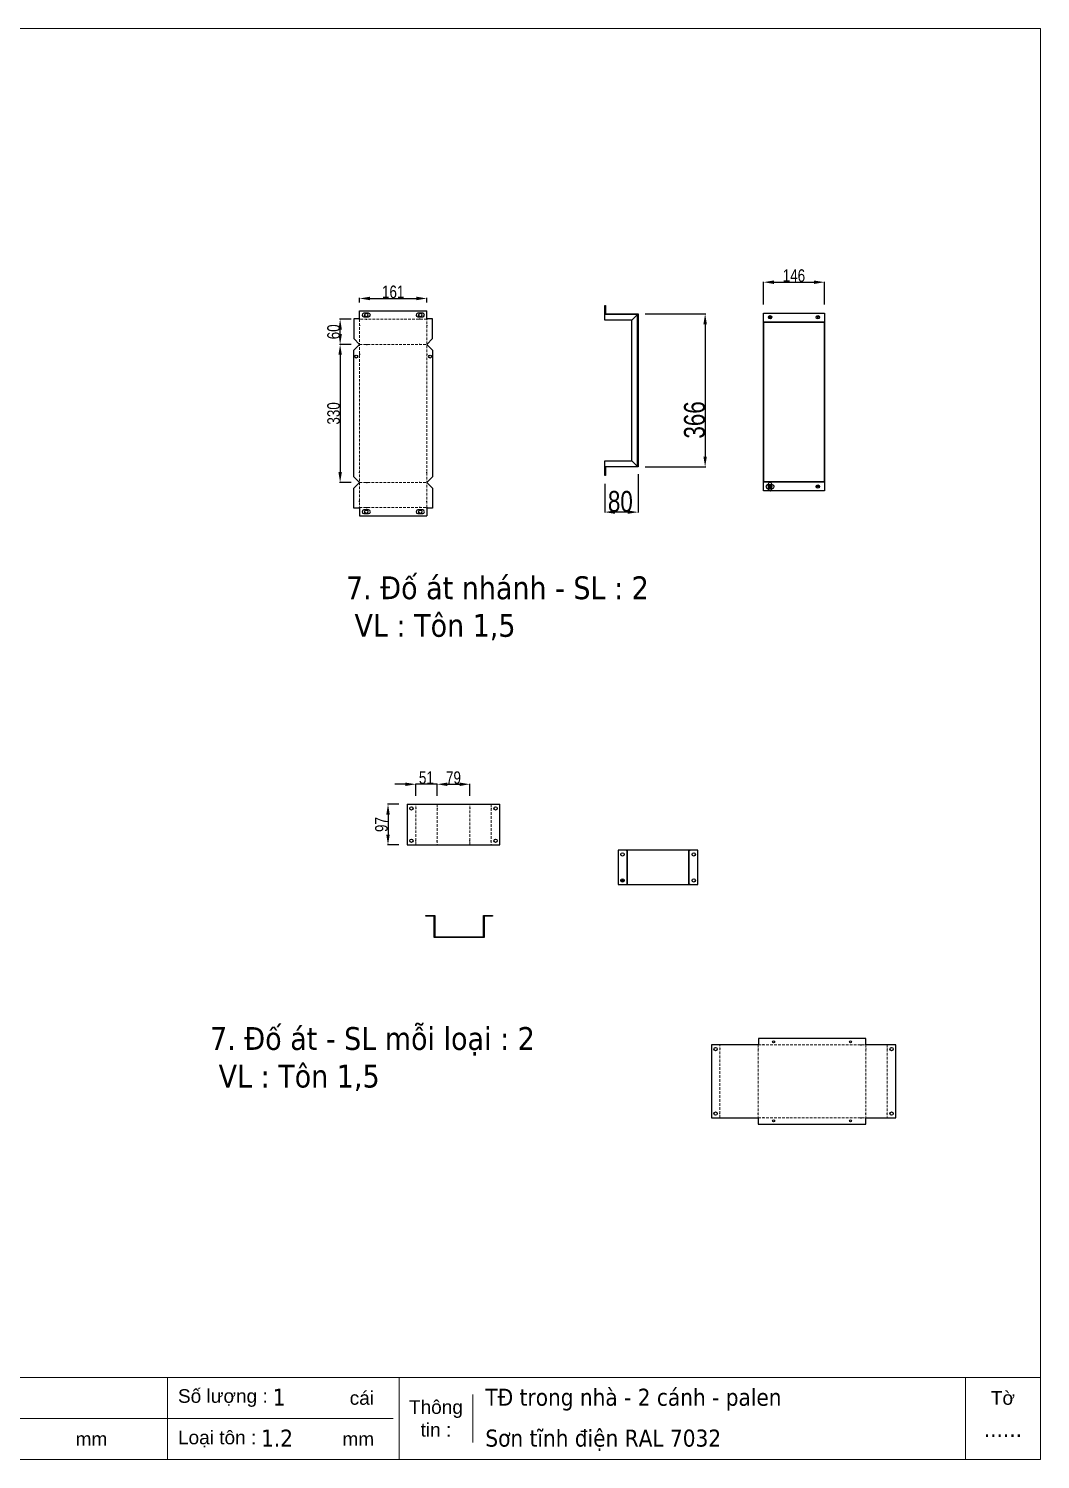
# Model space of a CAD drawing. Header units: inches. Extents: x 21 to 136330, y 8 to 58290.
# Drawn here: x 125405 to 127824, y 22848 to 26270 of the extents above; entities that cross this region are included whole.
import ezdxf
from ezdxf.enums import TextEntityAlignment as Align

# ---------------------------------------------------------------- set-up
doc = ezdxf.new("R2010")
doc.units = ezdxf.units.IN
doc.header["$MEASUREMENT"] = 0
doc.linetypes.add('HIDDEN', pattern=[9.525, 6.35, -3.175])
for name, color, linetype in [('0 KHUNG KT01', 7, 'Continuous'), ('@.0.DM. NÉT CHÍNH', 7, 'Continuous'), ('@.DM. ĐIỂM DẤU', 1, 'Continuous'), ('CNC', 7, 'Continuous')]:
    doc.layers.add(name, color=color, linetype=linetype)
doc.layers.add('0 TĂNG CỨNG', color=7, linetype='Continuous', lineweight=15)
doc.layers.add('@.0.DM. NÉT ĐỨT', color=8, linetype='HIDDEN', lineweight=9)
for name, color, linetype, transparency in [('@.0.DM. KÍCH THƯỚC', 8, 'Continuous', 0.2), ('@.0.DM. KÍCH THƯỚC @ 1', 8, 'Continuous', 0.2), ('@.DM. KÍCH THƯỚC', 8, 'Continuous', 0.2), ('@.DM. KÍCH THƯỚC @ 1', 8, 'Continuous', 0.2)]:
    doc.layers.add(name, color=color, linetype=linetype, transparency=transparency)
doc.styles.add('ARIAL', font='arial.ttf')
doc.styles.add('Note Text (ISO)', font='tahoma.ttf')
doc.styles.add('roman', font='roman.shx', dxfattribs={"width": 0.8})
doc.styles.add('Tahoma (Input Text)', font='tahoma.ttf')
doc.dimstyles.new('Kích thước Duy Mạnh', dxfattribs={"dimtxt": 30, "dimasz": 25, "dimexe": 1.25, "dimexo": 20, "dimtad": 1, "dimdec": 1, "dimtxsty": 'roman', "dimcen": 2.5, "dimclrd": 8, "dimclre": 8, "dimclrt": 2, "dimadec": 0, "dimazin": 0, "dimtfac": 1, "dimtdec": 1, "dimtix": 1, "dimtmove": 0, "dimatfit": 3, "dimfxl": 1, "dimtfillclr": 1, "dimarcsym": 0})

# ---------------------------------------------------------------- blocks, each defined once
blk = doc.blocks.new('KHUNG KT1')
at = {"color": 7}
for p, q in [((7128, -4752), (0, -4752)), ((2294.1, -4752), (2294.1, -5040)), ((4052.8, -4752), (4052.8, -5040)), ((4868.8, -4752), (4868.8, -5040)), ((6864, -4752), (6864, -5040)), ((5128.7, -4812), (5128.7, -4980)), ((4848, -4896), (0, -4896))]:
    blk.add_line(p, q, dxfattribs=at)
blk.add_lwpolyline([(0, 0), (7128, 0), (7128, -5040), (0, -5040)], close=True, dxfattribs=at)
at = {"layer": '0 KHUNG KT01'}
for p, q in [((1077.9, -4752), (1077.9, -4896)), ((476.3, -4896), (476.3, -5040)), ((1385.1, -4896), (1385.1, -5040))]:
    blk.add_line(p, q, dxfattribs=at)
at = {"color": 2, "char_height": 48, "style": 'ARIAL'}
for s, insert, width, attachment_point in [('  Tên sản phẩm :', (2299.1, -4824), 2202.321, 4), ('  Số lượng :', (4052.8, -4824), 2202.321, 4), ('  Thiết kế :', (0, -4824), 2202.321, 4), ('  Khách hàng :', (1066.9, -4824), 2202.321, 4), ('cái', (4695, -4824), 2202.321, 4), ('Thông\\Ptin :', (4998.8, -4896), 259.945, 5), ('Tờ', (6996, -4824), 264, 5), ('  Nhận đơn :', (451.9, -4968), 2202.321, 4), ('  Giao hàng :', (1356.7, -4968), 2202.321, 4), ('  Loại tôn :', (4052.8, -4968), 2202.321, 4), ('CNC:', (18.2, -4968), 2202.321, 4), ('  Kích thước :', (2307, -4968), 2202.321, 4), ('mm', (3729.5, -4968), 2202.321, 4), ('mm', (4669.3, -4968), 2202.321, 4)]:
    blk.add_mtext(s, dxfattribs=dict(at, insert=insert, width=width, attachment_point=attachment_point))
at = {"color": 1, "style": 'Tahoma (Input Text)', "flags": 8}
for tag, p in [('#03', (1514.7, -4846.3)), ('#01', (328.9, -4851.1)), ('#05', (2819, -4851.1)), ('#07', (4424, -4851.1)), ('#09', (5172.9, -4851.1)), ('#02', (189.8, -4995.1)), ('#04', (1755.3, -4995.1)), ('#06', (2727.8, -4995.1)), ('#08', (4382.7, -4995.1)), ('#10', (5172.9, -4995.1))]:
    blk.add_attdef(tag, p, '', height=60, dxfattribs=at)
blk.add_attdef('#11', text='', height=60, dxfattribs=at).set_placement((6996, -4961.6), align=Align.CENTER)
at = {"layer": '0 TĂNG CỨNG', "color": 1, "style": 'ARIAL'}
blk.add_attdef('#12', (852.8, -4987.6), '', height=60, dxfattribs=at)
blk = doc.blocks.new('*D1929')
at = {"layer": '@.0.DM. KÍCH THƯỚC', "color": 8, "lineweight": -2, "transparency": 16777216}
for p, q in [((126879.5, 25587.8), (127024, 25587.8)), ((126879.5, 25221.5), (127024, 25221.5))]:
    blk.add_line(p, q, dxfattribs=at)
at = {"layer": '@.0.DM. KÍCH THƯỚC', "lineweight": -2, "transparency": 16777216}
blk.add_line((127022.7, 25562.8), (127022.7, 25246.5), dxfattribs=at)
at = {"layer": '@.0.DM. KÍCH THƯỚC', "transparency": 16777216}
for points in [[(127018.6, 25562.8), (127026.9, 25562.8), (127022.7, 25587.8)], [(127018.6, 25246.5), (127026.9, 25246.5), (127022.7, 25221.5)]]:
    blk.add_solid(points, dxfattribs=at)
at = {"layer": 'Defpoints', "color": 0, "transparency": 16777216}
for p in [(126859.5, 25587.8), (126859.5, 25221.5), (127022.7, 25221.5)]:
    blk.add_point(p, dxfattribs=at)
at = {"layer": '@.0.DM. KÍCH THƯỚC', "color": 2, "transparency": 16777216, "insert": (126972.1, 25289.4), "char_height": 50, "attachment_point": 1, "rotation": 90, "style": 'roman'}
blk.add_mtext('366', dxfattribs=at)
blk = doc.blocks.new('*D1930')
at = {"layer": '@.0.DM. KÍCH THƯỚC', "color": 8, "lineweight": -2, "transparency": 16777216}
for p, q in [((126862.5, 25204.5), (126862.5, 25112.3)), ((126782.5, 25181.5), (126782.5, 25112.3))]:
    blk.add_line(p, q, dxfattribs=at)
at = {"layer": '@.0.DM. KÍCH THƯỚC', "lineweight": -2, "transparency": 16777216}
blk.add_line((126837.5, 25113.5), (126807.5, 25113.5), dxfattribs=at)
at = {"layer": '@.0.DM. KÍCH THƯỚC', "transparency": 16777216}
for points in [[(126807.5, 25117.7), (126807.5, 25109.4), (126782.5, 25113.5)], [(126837.5, 25117.7), (126837.5, 25109.4), (126862.5, 25113.5)]]:
    blk.add_solid(points, dxfattribs=at)
at = {"layer": 'Defpoints', "color": 0, "transparency": 16777216}
for p in [(126862.5, 25224.5), (126782.5, 25201.5), (126782.5, 25113.5)]:
    blk.add_point(p, dxfattribs=at)
at = {"layer": '@.0.DM. KÍCH THƯỚC', "color": 2, "transparency": 16777216, "insert": (126790.2, 25164.2), "char_height": 50, "attachment_point": 1, "style": 'roman'}
blk.add_mtext('80', dxfattribs=at)
blk = doc.blocks.new('*U64')
at = {"layer": '@.0.DM. NÉT CHÍNH'}
for p, q in [((-176.2, 162.8), (-176.2, 181.7)), ((-176.2, 181.7), (-15, 181.7)), ((-15, 162.8), (-15, 181.7)), ((-189.9, 162.8), (-189.9, 115.2)), ((-177.5, 162.8), (-189.9, 162.8)), ((-176.2, 162.8), (-176.2, 161.5)), ((-15, 162.8), (-15, 161.5)), ((-1.3, 162.8), (-13.7, 162.8)), ((-1.3, 115.2), (-1.3, 162.8)), ((-189.9, 115.2), (-176.2, 101.5)), ((-15, 101.5), (-1.3, 115.2)), ((-176.2, 101.5), (-189.9, 87.8)), ((-189.9, -215), (-189.9, 87.8)), ((-1.3, 87.8), (-15, 101.5)), ((-1.3, 87.8), (-1.3, -215)), ((-176.2, -228.7), (-189.9, -215)), ((-189.9, -242.4), (-176.2, -228.7)), ((-1.3, -215), (-15, -228.7)), ((-15, -228.7), (-1.3, -242.4)), ((-189.9, -290), (-189.9, -242.4)), ((-1.3, -242.4), (-1.3, -290)), ((-177.5, -290), (-189.9, -290)), ((-176.2, -290), (-176.2, -288.7)), ((-176.2, -290), (-176.2, -308.9)), ((-15, -290), (-15, -288.7)), ((-15, -290), (-15, -308.9)), ((-1.3, -290), (-13.7, -290)), ((-176.2, -308.9), (-15, -308.9))]:
    blk.add_line(p, q, dxfattribs=at)
for centre, radius in [((-160.2, 171.7), 4), ((-31, 171.7), 4), ((-183.9, 72.2), 3.5), ((-183.9, 72.2), 3.5), ((-7.3, 72.2), 3.5), ((-7.3, 72.2), 3.5), ((-160.2, -298.9), 4), ((-31, -298.9), 4)]:
    blk.add_circle(centre, radius, dxfattribs=at)
for centre, start, end in [((-176.2, 162.8), 180, 270.0018), ((-15, 162.8), 269.9982, 0), ((-176.2, -290), 89.9982, 180), ((-15, -290), 0, 90.0018)]:
    blk.add_arc(centre, 1.3, start, end, dxfattribs=at)
at = {"layer": '@.0.DM. NÉT ĐỨT'}
for p, q in [((-176.2, 101.5), (-15, 101.5)), ((-176.2, -228.7), (-15, -228.7))]:
    blk.add_line(p, q, dxfattribs=at)
blk.add_lwpolyline([(-15, 161.5), (-176.2, 161.5), (-176.2, -288.7), (-15, -288.7)], close=True, dxfattribs=at)
at = {"layer": '@.DM. ĐIỂM DẤU'}
for p, q in [((-176.2, 147.7), (-176.2, 145.7)), ((-160.1, 161.5), (-158.1, 161.5)), ((-31.1, 161.5), (-33.1, 161.5)), ((-15, 147.7), (-15, 145.7)), ((-176.2, 78.6), (-176.2, 76.6)), ((-159.5, 101.5), (-157.5, 101.5)), ((-31.7, 101.5), (-33.7, 101.5)), ((-15, 78.6), (-15, 76.6)), ((-176.2, -205.8), (-176.2, -203.8)), ((-15, -205.8), (-15, -203.8)), ((-159.5, -228.7), (-157.5, -228.7)), ((-31.7, -228.7), (-33.7, -228.7)), ((-176.2, -274.9), (-176.2, -272.9)), ((-15, -274.9), (-15, -272.9)), ((-160.1, -288.7), (-158.1, -288.7)), ((-31.1, -288.7), (-33.1, -288.7))]:
    blk.add_line(p, q, dxfattribs=at)
blk = doc.blocks.new('*U88')
at = {"color": 1}
for p, q in [((-50.9, 89.1), (-50.9, 87.1)), ((0, 89.1), (0, 87.1)), ((78.8, 89.1), (78.8, 87.1)), ((129.8, 89.1), (129.8, 87.1)), ((-50.9, 8.3), (-50.9, 10.3)), ((0, 8.3), (0, 10.3)), ((78.8, 8.3), (78.8, 10.3)), ((129.8, 8.3), (129.8, 10.3))]:
    blk.add_line(p, q, dxfattribs=at)
at = {"layer": '@.0.DM. NÉT CHÍNH'}
for p, q in [((-71.1, 97.4), (150, 97.4)), ((-71.1, 97.4), (-71.1, 0)), ((150, 0), (150, 97.4)), ((-71.1, 0), (150, 0))]:
    blk.add_line(p, q, dxfattribs=at)
for centre in [(-61.1, 87.4), (140, 87.4), (-61.1, 10), (140, 10)]:
    blk.add_circle(centre, 4, dxfattribs=at)
at = {"layer": '@.0.DM. NÉT ĐỨT'}
for p, q in [((-50.9, 0), (-50.9, 97.4)), ((0, 97.4), (0, 0)), ((78.8, 0), (78.8, 97.4)), ((129.8, 97.4), (129.8, 0))]:
    blk.add_line(p, q, dxfattribs=at)
blk = doc.blocks.new('*U68')
blk.add_circle((-11.5, 10), 1.5)
at = {"layer": '@.0.DM. NÉT CHÍNH'}
for p, q in [((-3, 82), (-21.5, 82)), ((-21.5, 82), (-21.5, 0)), ((-3, 82), (0, 82)), ((0, 0), (0, 82)), ((1.5, 82), (0, 82)), ((145.7, 82), (1.5, 82)), ((145.7, 82), (147.2, 82)), ((147.2, 82), (147.2, 0)), ((147.2, 82), (150.2, 82)), ((168.7, 82), (150.2, 82)), ((168.7, 0), (168.7, 82)), ((-21.5, 0), (-3, 0)), ((1.5, 0), (145.7, 0)), ((145.7, 0), (147.2, 0)), ((150.2, 0), (147.2, 0)), ((150.2, 0), (168.7, 0))]:
    blk.add_line(p, q, dxfattribs=at)
at = {"layer": '@.0.DM. NÉT CHÍNH', "color": 8}
for p, q in [((0, 82), (0, 0)), ((147.2, 0), (147.2, 82))]:
    blk.add_line(p, q, dxfattribs=at)
at = {"layer": '@.0.DM. NÉT CHÍNH'}
for points in [[(168.7, 0), (168.7, 82), (-21.5, 82), (-21.5, 0)], [(147.2, 0), (147.2, 82), (0, 82), (0, 0)]]:
    blk.add_lwpolyline(points, close=True, dxfattribs=at)
for centre in [(-11.5, 72), (158.7, 72), (-11.5, 10), (158.7, 10)]:
    blk.add_circle(centre, 4, dxfattribs=at)
blk = doc.blocks.new('*U70')
for centre in [(15.8, 393.7), (130.1, 393.7), (15.8, -11.5), (130.1, -11.5)]:
    blk.add_circle(centre, 1.5)
at = {"layer": '@.0.DM. NÉT CHÍNH'}
for points in [[(0, 382.2), (0, 403.7), (145.9, 403.7), (145.9, 382.2)], [(145.9, 0), (145.9, -21.5), (0, -21.5), (0, 0)]]:
    blk.add_lwpolyline(points, dxfattribs=at)
for points in [[(145.9, 382.2), (0, 382.2), (0, 0), (145.9, 0)], [(145.9, 0), (0, 0), (0, 382.2), (145.9, 382.2)]]:
    blk.add_lwpolyline(points, close=True, dxfattribs=at)
for centre in [(15.8, 393.7), (130.1, 393.7), (15.8, -11.5), (130.1, -11.5)]:
    blk.add_circle(centre, 4, dxfattribs=at)
blk = doc.blocks.new('*D1931')
at = {"layer": '@.DM. KÍCH THƯỚC', "color": 8, "lineweight": -2, "transparency": 16777216}
for p, q in [((127162.1, 25609.7), (127162.1, 25664.6)), ((127308, 25609.7), (127308, 25664.6))]:
    blk.add_line(p, q, dxfattribs=at)
at = {"layer": '@.DM. KÍCH THƯỚC', "lineweight": -2, "transparency": 16777216}
blk.add_line((127187.1, 25663.4), (127283, 25663.4), dxfattribs=at)
at = {"layer": '@.DM. KÍCH THƯỚC', "transparency": 16777216}
for points in [[(127187.1, 25667.5), (127187.1, 25659.2), (127162.1, 25663.4)], [(127283, 25667.5), (127283, 25659.2), (127308, 25663.4)]]:
    blk.add_solid(points, dxfattribs=at)
at = {"layer": 'Defpoints', "color": 0, "transparency": 16777216}
for p in [(127308, 25663.4), (127162.1, 25589.7), (127308, 25589.7)]:
    blk.add_point(p, dxfattribs=at)
at = {"layer": '@.DM. KÍCH THƯỚC', "color": 2, "transparency": 16777216, "insert": (127235.1, 25679), "char_height": 30, "attachment_point": 5, "style": 'roman'}
blk.add_mtext('146', dxfattribs=at)
blk = doc.blocks.new('*D1932')
at = {"layer": '@.DM. KÍCH THƯỚC', "color": 8, "lineweight": -2, "transparency": 16777216}
for p, q in [((126196.1, 25614.9), (126196.1, 25625.7)), ((126357.3, 25614.9), (126357.3, 25625.7))]:
    blk.add_line(p, q, dxfattribs=at)
at = {"layer": '@.DM. KÍCH THƯỚC', "lineweight": -2, "transparency": 16777216}
blk.add_line((126221.1, 25624.5), (126332.3, 25624.5), dxfattribs=at)
at = {"layer": '@.DM. KÍCH THƯỚC', "transparency": 16777216}
for points in [[(126221.1, 25628.7), (126221.1, 25620.3), (126196.1, 25624.5)], [(126332.3, 25628.7), (126332.3, 25620.3), (126357.3, 25624.5)]]:
    blk.add_solid(points, dxfattribs=at)
at = {"layer": 'Defpoints', "color": 0, "transparency": 16777216}
for p in [(126357.3, 25624.5), (126196.1, 25594.9), (126357.3, 25594.9)]:
    blk.add_point(p, dxfattribs=at)
at = {"layer": '@.DM. KÍCH THƯỚC', "color": 2, "transparency": 16777216, "insert": (126276.7, 25640.1), "char_height": 30, "attachment_point": 5, "style": 'roman'}
blk.add_mtext('161', dxfattribs=at)
blk = doc.blocks.new('*D1933')
at = {"layer": '@.DM. KÍCH THƯỚC', "color": 8, "lineweight": -2, "transparency": 16777216}
for p, q in [((126176.1, 25574.7), (126148.6, 25574.7)), ((126176.1, 25514.7), (126148.6, 25514.7))]:
    blk.add_line(p, q, dxfattribs=at)
at = {"layer": '@.DM. KÍCH THƯỚC', "lineweight": -2, "transparency": 16777216}
blk.add_line((126149.8, 25539.7), (126149.8, 25549.7), dxfattribs=at)
at = {"layer": '@.DM. KÍCH THƯỚC', "transparency": 16777216}
for points in [[(126145.7, 25549.7), (126154, 25549.7), (126149.8, 25574.7)], [(126145.7, 25539.7), (126154, 25539.7), (126149.8, 25514.7)]]:
    blk.add_solid(points, dxfattribs=at)
at = {"layer": 'Defpoints', "color": 0, "transparency": 16777216}
for p in [(126149.8, 25574.7), (126196.1, 25574.7), (126196.1, 25514.7)]:
    blk.add_point(p, dxfattribs=at)
at = {"layer": '@.DM. KÍCH THƯỚC', "color": 2, "transparency": 16777216, "insert": (126134.2, 25544.7), "char_height": 30, "attachment_point": 5, "rotation": 90, "style": 'roman'}
blk.add_mtext('60', dxfattribs=at)
blk = doc.blocks.new('*D1934')
at = {"layer": '@.DM. KÍCH THƯỚC', "color": 8, "lineweight": -2, "transparency": 16777216}
for p, q in [((126176.1, 25514.7), (126148.6, 25514.7)), ((126176.1, 25184.5), (126148.6, 25184.5))]:
    blk.add_line(p, q, dxfattribs=at)
at = {"layer": '@.DM. KÍCH THƯỚC', "lineweight": -2, "transparency": 16777216}
blk.add_line((126149.8, 25489.7), (126149.8, 25209.5), dxfattribs=at)
at = {"layer": '@.DM. KÍCH THƯỚC', "transparency": 16777216}
for points in [[(126145.7, 25489.7), (126154, 25489.7), (126149.8, 25514.7)], [(126145.7, 25209.5), (126154, 25209.5), (126149.8, 25184.5)]]:
    blk.add_solid(points, dxfattribs=at)
at = {"layer": 'Defpoints', "color": 0, "transparency": 16777216}
for p in [(126196.1, 25514.7), (126149.8, 25184.5), (126196.1, 25184.5)]:
    blk.add_point(p, dxfattribs=at)
at = {"layer": '@.DM. KÍCH THƯỚC', "color": 2, "transparency": 16777216, "insert": (126134.2, 25349.6), "char_height": 30, "attachment_point": 5, "rotation": 90, "style": 'roman'}
blk.add_mtext('330', dxfattribs=at)
blk = doc.blocks.new('*D1935')
at = {"layer": '@.DM. KÍCH THƯỚC', "color": 8, "lineweight": -2, "transparency": 16777216}
for p, q in [((126290.4, 24415), (126263, 24415)), ((126290.4, 24317.5), (126263, 24317.5))]:
    blk.add_line(p, q, dxfattribs=at)
at = {"layer": '@.DM. KÍCH THƯỚC', "lineweight": -2, "transparency": 16777216}
blk.add_line((126264.3, 24390), (126264.3, 24342.5), dxfattribs=at)
at = {"layer": '@.DM. KÍCH THƯỚC', "transparency": 16777216}
for points in [[(126260.1, 24390), (126268.5, 24390), (126264.3, 24415)], [(126260.1, 24342.5), (126268.5, 24342.5), (126264.3, 24317.5)]]:
    blk.add_solid(points, dxfattribs=at)
at = {"layer": 'Defpoints', "color": 0, "transparency": 16777216}
for p in [(126310.4, 24415), (126264.3, 24317.5), (126310.4, 24317.5)]:
    blk.add_point(p, dxfattribs=at)
at = {"layer": '@.DM. KÍCH THƯỚC', "color": 2, "transparency": 16777216, "insert": (126248.7, 24366.3), "char_height": 30, "attachment_point": 5, "rotation": 90, "style": 'roman'}
blk.add_mtext('97', dxfattribs=at)
blk = doc.blocks.new('*D1936')
at = {"layer": '@.DM. KÍCH THƯỚC', "lineweight": -2, "transparency": 16777216}
for p, q in [((126305.6, 24462.7), (126280.6, 24462.7)), ((126381.5, 24462.7), (126330.6, 24462.7)), ((126406.5, 24462.7), (126431.5, 24462.7))]:
    blk.add_line(p, q, dxfattribs=at)
at = {"layer": '@.DM. KÍCH THƯỚC', "color": 8, "lineweight": -2, "transparency": 16777216}
for p, q in [((126330.6, 24435), (126330.6, 24463.9)), ((126381.5, 24435), (126381.5, 24463.9))]:
    blk.add_line(p, q, dxfattribs=at)
at = {"layer": '@.DM. KÍCH THƯỚC', "transparency": 16777216}
for points in [[(126305.6, 24466.8), (126305.6, 24458.5), (126330.6, 24462.7)], [(126406.5, 24466.8), (126406.5, 24458.5), (126381.5, 24462.7)]]:
    blk.add_solid(points, dxfattribs=at)
at = {"layer": 'Defpoints', "color": 0, "transparency": 16777216}
for p in [(126330.6, 24462.7), (126330.6, 24415), (126381.5, 24415)]:
    blk.add_point(p, dxfattribs=at)
at = {"layer": '@.DM. KÍCH THƯỚC', "color": 2, "transparency": 16777216, "insert": (126356.1, 24478.3), "char_height": 30, "attachment_point": 5, "style": 'roman'}
blk.add_mtext('51', dxfattribs=at)
blk = doc.blocks.new('*D1937')
at = {"layer": '@.DM. KÍCH THƯỚC', "color": 8, "lineweight": -2, "transparency": 16777216}
for p, q in [((126381.5, 24435), (126381.5, 24463.9)), ((126460.3, 24435), (126460.3, 24463.9))]:
    blk.add_line(p, q, dxfattribs=at)
at = {"layer": '@.DM. KÍCH THƯỚC', "lineweight": -2, "transparency": 16777216}
blk.add_line((126406.5, 24462.7), (126435.3, 24462.7), dxfattribs=at)
at = {"layer": '@.DM. KÍCH THƯỚC', "transparency": 16777216}
for points in [[(126406.5, 24466.8), (126406.5, 24458.5), (126381.5, 24462.7)], [(126435.3, 24466.8), (126435.3, 24458.5), (126460.3, 24462.7)]]:
    blk.add_solid(points, dxfattribs=at)
at = {"layer": 'Defpoints', "color": 0, "transparency": 16777216}
for p in [(126460.3, 24462.7), (126381.5, 24415), (126460.3, 24415)]:
    blk.add_point(p, dxfattribs=at)
at = {"layer": '@.DM. KÍCH THƯỚC', "color": 2, "transparency": 16777216, "insert": (126420.9, 24478.3), "char_height": 30, "attachment_point": 5, "style": 'roman'}
blk.add_mtext('79', dxfattribs=at)
blk = doc.blocks.new('*U85')
at = {"color": 1}
for p, q in [((-219.2, 117.2), (-219.2, 115.2)), ((-127.6, 117.2), (-127.6, 115.2)), ((-114.7, 125.5), (-116.7, 125.5)), ((117.5, 125.5), (119.5, 125.5)), ((130.3, 117.2), (130.3, 115.2)), ((181.2, 117.2), (181.2, 115.2)), ((-219.2, -40.4), (-219.2, -38.4)), ((-127.6, -40.4), (-127.6, -38.4)), ((-114.7, -48.7), (-116.7, -48.7)), ((117.5, -48.7), (119.5, -48.7)), ((130.3, -40.4), (130.3, -38.4)), ((181.2, -40.4), (181.2, -38.4))]:
    blk.add_line(p, q, dxfattribs=at)
at = {"layer": '@.0.DM. NÉT CHÍNH'}
blk.add_lwpolyline([(-239.4, -48.7), (-127.6, -48.7), (-127.6, -63.7), (129.8, -63.7), (129.8, -48.7), (201.4, -48.7), (201.4, 125.5), (129.8, 125.5), (129.8, 140.5), (-127.1, 140.5), (-127.1, 125.5), (-239.4, 125.5)], close=True, dxfattribs=at)
for centre in [(-229.4, 115.5), (191.4, 115.5), (-229.4, -38.7), (191.4, -38.7)]:
    blk.add_circle(centre, 4, dxfattribs=at)
at = {"layer": '@.0.DM. NÉT ĐỨT'}
for p, q in [((-219.2, -48.7), (-219.2, 125.5)), ((-127.6, 125.5), (-127.6, -48.7)), ((-127.1, 125.5), (129.8, 125.5)), ((130.3, 125.5), (130.3, -48.7)), ((181.2, 125.5), (181.2, -48.7)), ((-127.6, -48.7), (129.8, -48.7))]:
    blk.add_line(p, q, dxfattribs=at)
at = {"layer": '@.DM. KÍCH THƯỚC', "color": 0}
for centre in [(-90.6, 133), (93.3, 133), (-90.6, -56.2), (93.3, -56.2)]:
    blk.add_circle(centre, 2.5, dxfattribs=at)

msp = doc.modelspace()

# ---------------------------------------------------------------- linework, layer by layer
at = {"layer": '@.0.DM. NÉT CHÍNH'}
for points in [[(126784.043, 25607.8431), (126784.043, 25587.8431), (126862.543, 25587.8431), (126862.543, 25221.4643), (126784.043, 25221.4643), (126784.043, 25201.4643), (126782.543, 25201.4643), (126782.543, 25222.9643), (126861.043, 25222.9643), (126861.043, 25586.3431), (126782.543, 25586.3431), (126782.543, 25607.8431)], [(126374.417, 24096.3281), (126374.417, 24147.3281), (126354.417, 24147.3281), (126354.417, 24148.8281), (126375.917, 24148.8281), (126375.917, 24097.8281), (126492.917, 24097.8281), (126492.917, 24148.8281), (126514.417, 24148.8281), (126514.417, 24147.3281), (126494.417, 24147.3281), (126494.417, 24096.3281)]]:
    msp.add_lwpolyline(points, close=True, dxfattribs=at)
msp.add_lwpolyline([(126782.543, 25223.0395), (126782.543, 25236.4643), (126847.4723, 25236.4643), (126859.4723, 25224.4643), (126859.543, 25224.535), (126847.543, 25236.535), (126847.543, 25572.7724), (126859.543, 25584.7724), (126859.4723, 25584.8431), (126847.4723, 25572.8431), (126782.543, 25572.8431), (126782.543, 25586.1437)], dxfattribs=at)
at = {"layer": 'CNC', "color": 2, "lineweight": -3}
for points in [[(126217.8917, 25589.1484), (126206.3917, 25589.1484, 1), (126206.3917, 25580.6484), (126217.8917, 25580.6484, 1)], [(126347.2847, 25589.1484), (126335.7847, 25589.1484, 1), (126335.7847, 25580.6484), (126347.2847, 25580.6484, 1)], [(127183.666, 25178.723), (127172.166, 25178.723, 1), (127172.166, 25170.223), (127183.666, 25170.223, 1)], [(127183.666, 25178.723), (127172.166, 25178.723, 1), (127172.166, 25170.223), (127183.666, 25170.223, 1)], [(127173.666, 25180.223), (127173.666, 25168.723, 1), (127182.166, 25168.723), (127182.166, 25180.223, 1)], [(127173.666, 25180.223), (127173.666, 25168.723, 1), (127182.166, 25168.723), (127182.166, 25180.223, 1)], [(126217.8917, 25118.5955), (126206.3917, 25118.5955, 1), (126206.3917, 25110.0955), (126217.8917, 25110.0955, 1)], [(126347.2847, 25118.5955), (126335.7847, 25118.5955, 1), (126335.7847, 25110.0955), (126347.2847, 25110.0955, 1)]]:
    msp.add_lwpolyline(points, format="xyb", close=True, dxfattribs=at)

# ---------------------------------------------------------------- block references
at = {"layer": '0 TĂNG CỨNG', "color": 1}
ref = msp.add_blockref('KHUNG KT1', (122985.0734, 26269.8596), dxfattribs=dict(at, xscale=0.6789308409752146, yscale=0.6789308409752146, zscale=0.6789308409752146))
ref.add_attrib('#01', 'MANH', (123208.393, 22976.325), dxfattribs={"layer": '0', "color": 1, "height": 40.73585, "style": 'Tahoma (Input Text)'})
ref.add_attrib('#05', 'TA-TÐ:', (124898.9856, 22976.325), dxfattribs={"layer": '0', "color": 1, "height": 40.73585, "style": 'Tahoma (Input Text)'})
ref.add_attrib('#06', '800x600x250', (124837.0896, 22878.559), dxfattribs={"layer": '0', "color": 1, "height": 40.73585, "style": 'Tahoma (Input Text)'})
ref.add_attrib('#07', '1', (125988.6735, 22976.325), dxfattribs={"layer": '0', "color": 1, "height": 40.7359, "style": 'Tahoma (Input Text)'})
ref.add_attrib('#08', '1.2', (125960.5923, 22878.559), dxfattribs={"layer": '0', "color": 1, "height": 40.73585, "style": 'Tahoma (Input Text)'})
ref.add_attrib('#10', 'Sơn tĩnh điện RAL 7032', (126497.1147, 22878.559), dxfattribs={"layer": '0', "color": 1, "height": 40.73585, "style": 'Tahoma (Input Text)'})
ref.add_attrib('#09', 'TÐ trong nhà - 2 cánh - palen', (126497.1147, 22976.325), dxfattribs={"layer": '0', "color": 1, "height": 40.73585, "style": 'Tahoma (Input Text)'})
ref.add_attrib('#11', '......', dxfattribs={"layer": '0', "color": 1, "height": 40.73585, "style": 'Tahoma (Input Text)'}).set_placement((127734.8625, 22901.2528), align=Align.CENTER)
ref.add_attrib('#02', 'QUYEN', (123113.9251, 22878.559), dxfattribs={"layer": '0', "color": 1, "height": 40.73585, "style": 'Tahoma (Input Text)'})
at = {"layer": '@.0.DM. NÉT CHÍNH'}
for name, p in [('*U64', (126372.3059, 25413.2385)), ('*U70', (127162.1125, 25185.973)), ('*U88', (126381.4973, 24317.5289)), ('*U68', (126836.6209, 24222.8211))]:
    msp.add_blockref(name, p, dxfattribs=at)
at = {"layer": '@.DM. KÍCH THƯỚC', "color": 0}
msp.add_blockref('*U85', (127277.0777, 23713.7384), dxfattribs=at)

# ---------------------------------------------------------------- texts
at = {"layer": '@.0.DM. NÉT CHÍNH', "color": 1, "char_height": 54.599999, "width": 1071.215039, "attachment_point": 1, "line_spacing_factor": 0.987884, "style": 'Note Text (ISO)'}
for s, insert in [('7. Đố át nhánh - SL : 2\\P VL : Tôn 1,5', (126163.7475, 24959.9297)), ('7. Đố át - SL mỗi loại : 2\\P VL : Tôn 1,5', (125838.7238, 23881.953))]:
    msp.add_mtext(s, dxfattribs=dict(at, insert=insert))

# ---------------------------------------------------------------- dimensions: what is measured, and where the dimension line sits
at = {"layer": '@.0.DM. KÍCH THƯỚC @ 1'}
for base, p1, p2, angle, override, picture, middle in [((127022.7282, 25221.4643), (126859.543, 25587.8431), (126859.543, 25221.4643), 90, {"dimscale": 1, "dimtxt": 50, "dimdec": 0, "dimclrd": 256, "dimtdec": 0, "dimtix": 1, "dimtofl": 0, "dimtmove": 0, "dimatfit": 1}, '*D1929', (127022.7282, 25339.8431)), ((126782.543, 25113.5334), (126862.543, 25224.4643), (126782.543, 25201.4643), 180, {"dimscale": 1, "dimtxt": 50, "dimdec": 0, "dimclrd": 256, "dimtdec": 0, "dimtix": 1, "dimtofl": 1, "dimtmove": 0, "dimatfit": 1}, '*D1930', (126822.543, 25113.5334))]:
    dim = msp.add_linear_dim(base=base, p1=p1, p2=p2, angle=angle, dimstyle='Kích thước Duy Mạnh', override=override, dxfattribs=at)
    dim.commit()
    dim.dimension.update_dxf_attribs({"geometry": picture, "text_midpoint": middle, "dimtype": 128})
at = {"layer": '@.DM. KÍCH THƯỚC @ 1', "color": 0}
for base, p1, p2, picture, middle in [((127308.0299, 25663.3589), (127162.1125, 25589.6581), (127308.0299, 25589.6581), '*D1931', (127235.0712, 25678.9839)), ((126357.2832, 25624.4863), (126196.1417, 25594.8984), (126357.2832, 25594.8984), '*D1932', (126276.7124, 25640.1113)), ((126330.6335, 24462.6603), (126381.4973, 24414.9744), (126330.6335, 24414.9744), '*D1936', (126356.0654, 24478.2853)), ((126460.3126, 24462.6603), (126381.4973, 24414.9744), (126460.3126, 24414.9744), '*D1937', (126420.9049, 24478.2853))]:
    dim = msp.add_linear_dim(base=base, p1=p1, p2=p2, dimstyle='Kích thước Duy Mạnh', override={"dimscale": 1, "dimdec": 0, "dimclrd": 256, "dimtdec": 0, "dimtix": 1, "dimtofl": 1, "dimtmove": 0, "dimatfit": 3}, dxfattribs=at)
    dim.commit()
    dim.dimension.update_dxf_attribs({"geometry": picture, "text_midpoint": middle})
for base, p1, p2, picture, middle in [((126149.8283, 25574.702), (126196.1417, 25514.702), (126196.1417, 25574.702), '*D1933', (126134.2033, 25544.702)), ((126149.8257, 25184.542), (126196.1417, 25514.702), (126196.1417, 25184.542), '*D1934', (126134.2007, 25349.622)), ((126264.2927, 24317.5289), (126310.4371, 24414.9744), (126310.4371, 24317.5289), '*D1935', (126248.6677, 24366.2517))]:
    dim = msp.add_linear_dim(base=base, p1=p1, p2=p2, angle=90, dimstyle='Kích thước Duy Mạnh', override={"dimscale": 1, "dimdec": 0, "dimclrd": 256, "dimtdec": 0, "dimtix": 1, "dimtofl": 1, "dimtmove": 0, "dimatfit": 3}, dxfattribs=at)
    dim.commit()
    dim.dimension.update_dxf_attribs({"geometry": picture, "text_midpoint": middle})

doc.saveas('drawing.dxf')
